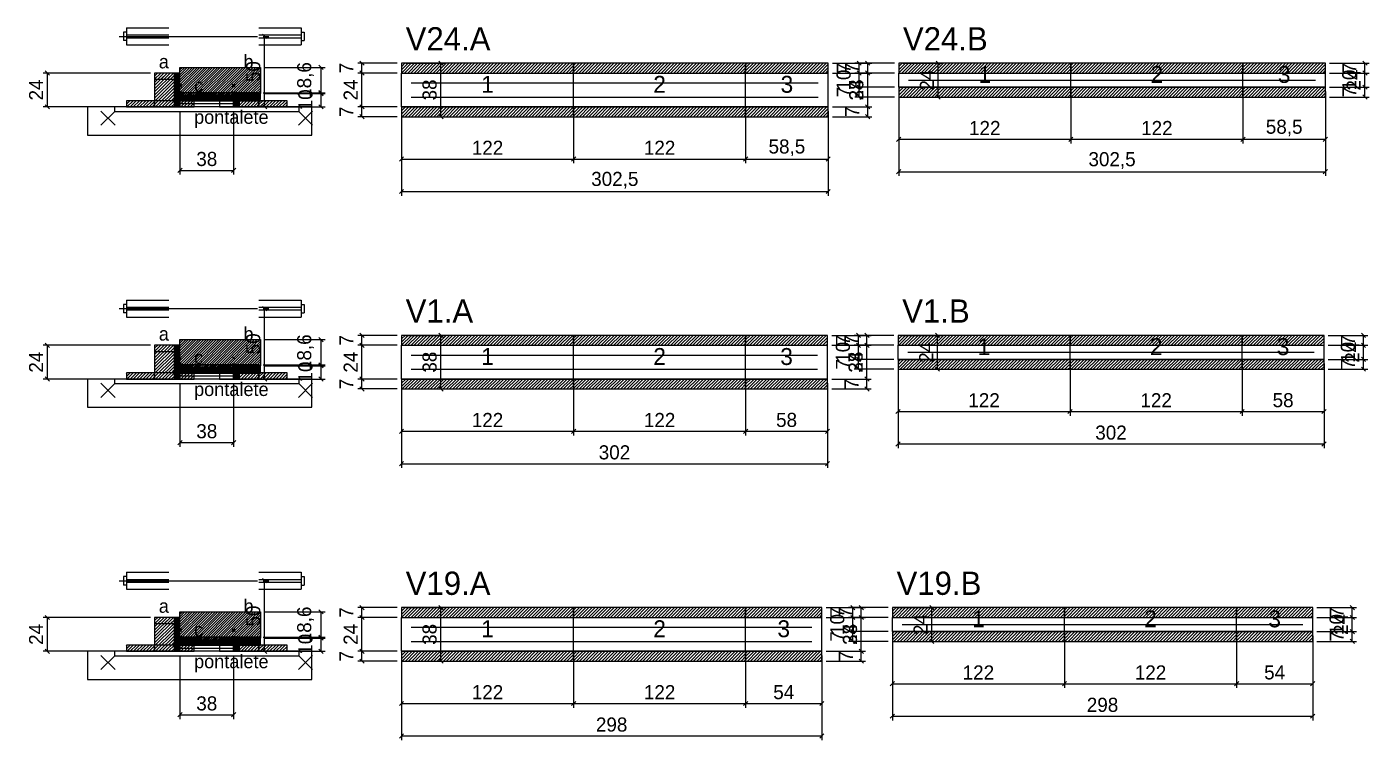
# Model space of a CAD drawing. Extents: x -13000 to 3070, y -7421 to 1552.
# Drawn here: x -69 to 883, y -4719 to -4213 of the extents above; entities that cross this region are included whole.
import ezdxf
from ezdxf.enums import TextEntityAlignment as Align

# ---------------------------------------------------------------- set-up
doc = ezdxf.new("R2010")
doc.units = 0
for name, color, linetype in [('5', 5, 'Continuous'), ('barrote', 126, 'Continuous'), ('CONCRETO', 251, 'Continuous'), ('COTA', 241, 'Continuous'), ('detalhes', 7, 'Continuous'), ('ESTRUTURACAO', 7, 'Continuous'), ('Hachura', 251, 'Continuous'), ('Madeira', 126, 'Continuous'), ('NOMENCLATURA', 7, 'Continuous'), ('Painéis', 200, 'Continuous'), ('presilha', 224, 'Continuous'), ('SARR_2.2x7', 40, 'Continuous'), ('SCO-___-LAJ', 224, 'Continuous'), ('TENSOR', 224, 'Continuous')]:
    doc.layers.add(name, color=color, linetype=linetype)
doc.dimstyles.new('PAINEL', dxfattribs={"dimtxt": 10, "dimasz": 3, "dimexe": 3, "dimexo": 3, "dimgap": 3, "dimtad": 1, "dimblk": 'OBLIQUE', "dimblk1": 'OBLIQUE', "dimcen": 2.5, "dimclrd": 4, "dimclre": 4, "dimclrt": 240, "dimazin": 3, "dimtfac": 1, "dimtmove": 0, "dimatfit": 3})

# ---------------------------------------------------------------- blocks, each defined once
blk = doc.blocks.new('PAR_ESQ')
for p, q in [((-1, -1), (1, 1)), ((-1, 1), (1, -1))]:
    blk.add_line(p, q)
blk = doc.blocks.new('PAR_FUNDO_ESQ')
for p, q in [((-1, -1), (1, 1)), ((-1, 1), (1, -1))]:
    blk.add_line(p, q)
blk = doc.blocks.new('PAR_FUNDO_DIR')
for p, q in [((-1, -1), (1, 1)), ((-1, 1), (1, -1))]:
    blk.add_line(p, q)
blk = doc.blocks.new('par_int_esq')
for p, q in [((-1, -1), (1, 1)), ((-1, 1), (1, -1))]:
    blk.add_line(p, q)
blk = doc.blocks.new('par_int_dir')
for p, q in [((-1, -1), (1, 1)), ((-1, 1), (1, -1))]:
    blk.add_line(p, q)
blk = doc.blocks.new('_OBLIQUE')
at = {"color": 0, "linetype": 'BYBLOCK'}
blk.add_line((-0.5, -0.5), (0.5, 0.5), dxfattribs=at)

msp = doc.modelspace()

# ---------------------------------------------------------------- hatches: boundary and pattern name
at = {"layer": 'COTA'}
h = msp.add_hatch(dxfattribs=at)
h.set_pattern_fill('ANSI31', scale=0.4)
h.paths.add_polyline_path([(40, -4262), (40, -4242), (97, -4242), (97, -4260.6), (78, -4260.6), (78, -4262)])
h = msp.add_hatch(dxfattribs=at)
h.set_pattern_fill('ANSI31', scale=0.5)
h.paths.add_polyline_path([(197, -4246), (319, -4246), (319, -4239), (197, -4239)])
h = msp.add_hatch(dxfattribs=at)
h.set_pattern_fill('ANSI31', scale=0.5)
h.paths.add_polyline_path([(319, -4246), (441, -4246), (441, -4239), (319, -4239)])
h = msp.add_hatch(dxfattribs=at)
h.set_pattern_fill('ANSI31', scale=0.5)
h.paths.add_polyline_path([(441, -4246), (499.5, -4246), (499.5, -4239), (441, -4239)])
h = msp.add_hatch(dxfattribs=at)
h.set_pattern_fill('ANSI31', scale=0.5)
h.paths.add_polyline_path([(549.5, -4246), (671.5, -4246), (671.5, -4239), (549.5, -4239)])
h = msp.add_hatch(dxfattribs=at)
h.set_pattern_fill('ANSI31', scale=0.5)
h.paths.add_polyline_path([(671.5, -4246), (793.5, -4246), (793.5, -4239), (671.5, -4239)])
h = msp.add_hatch(dxfattribs=at)
h.set_pattern_fill('ANSI31', scale=0.5)
h.paths.add_polyline_path([(793.5, -4246), (852, -4246), (852, -4239), (793.5, -4239)])
h = msp.add_hatch(dxfattribs=at)
h.set_pattern_fill('ANSI31', scale=0.5)
h.paths.add_polyline_path([(549.5, -4263), (671.5, -4263), (671.5, -4256), (549.5, -4256)])
h = msp.add_hatch(dxfattribs=at)
h.set_pattern_fill('ANSI31', scale=0.5)
h.paths.add_polyline_path([(671.5, -4263), (793.5, -4263), (793.5, -4256), (671.5, -4256)])
h = msp.add_hatch(dxfattribs=at)
h.set_pattern_fill('ANSI31', scale=0.5)
h.paths.add_polyline_path([(793.5, -4263), (852, -4263), (852, -4256), (793.5, -4256)])
h = msp.add_hatch(dxfattribs=at)
h.set_pattern_fill('ANSI31', scale=0.5)
h.paths.add_polyline_path([(197, -4277), (319, -4277), (319, -4270), (197, -4270)])
h = msp.add_hatch(dxfattribs=at)
h.set_pattern_fill('ANSI31', scale=0.5)
h.paths.add_polyline_path([(319, -4277), (441, -4277), (441, -4270), (319, -4270)])
h = msp.add_hatch(dxfattribs=at)
h.set_pattern_fill('ANSI31', scale=0.5)
h.paths.add_polyline_path([(441, -4277), (499.5, -4277), (499.5, -4270), (441, -4270)])
h = msp.add_hatch(dxfattribs=at)
h.set_pattern_fill('ANSI31', scale=0.5)
h.paths.add_polyline_path([(197, -4439), (319, -4439), (319, -4432), (197, -4432)])
h = msp.add_hatch(dxfattribs=at)
h.set_pattern_fill('ANSI31', scale=0.5)
h.paths.add_polyline_path([(319, -4439), (441, -4439), (441, -4432), (319, -4432)])
h = msp.add_hatch(dxfattribs=at)
h.set_pattern_fill('ANSI31', scale=0.5)
h.paths.add_polyline_path([(441, -4439), (499, -4439), (499, -4432), (441, -4432)])
h = msp.add_hatch(dxfattribs=at)
h.set_pattern_fill('ANSI31', scale=0.5)
h.paths.add_polyline_path([(549, -4439), (671, -4439), (671, -4432), (549, -4432)])
h = msp.add_hatch(dxfattribs=at)
h.set_pattern_fill('ANSI31', scale=0.5)
h.paths.add_polyline_path([(671, -4439), (793, -4439), (793, -4432), (671, -4432)])
h = msp.add_hatch(dxfattribs=at)
h.set_pattern_fill('ANSI31', scale=0.5)
h.paths.add_polyline_path([(793, -4439), (851, -4439), (851, -4432), (793, -4432)])
h = msp.add_hatch(dxfattribs=at)
h.set_pattern_fill('ANSI31', scale=0.4)
h.paths.add_polyline_path([(40, -4455), (40, -4435), (97, -4435), (97, -4453.6), (78, -4453.6), (78, -4455)])
h = msp.add_hatch(dxfattribs=at)
h.set_pattern_fill('ANSI31', scale=0.5)
h.paths.add_polyline_path([(549, -4456), (671, -4456), (671, -4449), (549, -4449)])
h = msp.add_hatch(dxfattribs=at)
h.set_pattern_fill('ANSI31', scale=0.5)
h.paths.add_polyline_path([(671, -4456), (793, -4456), (793, -4449), (671, -4449)])
h = msp.add_hatch(dxfattribs=at)
h.set_pattern_fill('ANSI31', scale=0.5)
h.paths.add_polyline_path([(793, -4456), (851, -4456), (851, -4449), (793, -4449)])
h = msp.add_hatch(dxfattribs=at)
h.set_pattern_fill('ANSI31', scale=0.5)
h.paths.add_polyline_path([(197, -4470), (319, -4470), (319, -4463), (197, -4463)])
h = msp.add_hatch(dxfattribs=at)
h.set_pattern_fill('ANSI31', scale=0.5)
h.paths.add_polyline_path([(319, -4470), (441, -4470), (441, -4463), (319, -4463)])
h = msp.add_hatch(dxfattribs=at)
h.set_pattern_fill('ANSI31', scale=0.5)
h.paths.add_polyline_path([(441, -4470), (499, -4470), (499, -4463), (441, -4463)])
h = msp.add_hatch(dxfattribs=at)
h.set_pattern_fill('ANSI31', scale=0.4)
h.paths.add_polyline_path([(40, -4648), (40, -4628), (97, -4628), (97, -4646.6), (78, -4646.6), (78, -4648)])
h = msp.add_hatch(dxfattribs=at)
h.set_pattern_fill('ANSI31', scale=0.5)
h.paths.add_polyline_path([(197, -4632), (319, -4632), (319, -4625), (197, -4625)])
h = msp.add_hatch(dxfattribs=at)
h.set_pattern_fill('ANSI31', scale=0.5)
h.paths.add_polyline_path([(319, -4632), (441, -4632), (441, -4625), (319, -4625)])
h = msp.add_hatch(dxfattribs=at)
h.set_pattern_fill('ANSI31', scale=0.5)
h.paths.add_polyline_path([(441, -4632), (495, -4632), (495, -4625), (441, -4625)])
h = msp.add_hatch(dxfattribs=at)
h.set_pattern_fill('ANSI31', scale=0.5)
h.paths.add_polyline_path([(545, -4632), (667, -4632), (667, -4625), (545, -4625)])
h = msp.add_hatch(dxfattribs=at)
h.set_pattern_fill('ANSI31', scale=0.5)
h.paths.add_polyline_path([(667, -4632), (789, -4632), (789, -4625), (667, -4625)])
h = msp.add_hatch(dxfattribs=at)
h.set_pattern_fill('ANSI31', scale=0.5)
h.paths.add_polyline_path([(789, -4632), (843, -4632), (843, -4625), (789, -4625)])
h = msp.add_hatch(dxfattribs=at)
h.set_pattern_fill('ANSI31', scale=0.5)
h.paths.add_polyline_path([(545, -4649), (667, -4649), (667, -4642), (545, -4642)])
h = msp.add_hatch(dxfattribs=at)
h.set_pattern_fill('ANSI31', scale=0.5)
h.paths.add_polyline_path([(667, -4649), (789, -4649), (789, -4642), (667, -4642)])
h = msp.add_hatch(dxfattribs=at)
h.set_pattern_fill('ANSI31', scale=0.5)
h.paths.add_polyline_path([(789, -4649), (843, -4649), (843, -4642), (789, -4642)])
h = msp.add_hatch(dxfattribs=at)
h.set_pattern_fill('ANSI31', scale=0.5)
h.paths.add_polyline_path([(197, -4663), (319, -4663), (319, -4656), (197, -4656)])
h = msp.add_hatch(dxfattribs=at)
h.set_pattern_fill('ANSI31', scale=0.5)
h.paths.add_polyline_path([(319, -4663), (441, -4663), (441, -4656), (319, -4656)])
h = msp.add_hatch(dxfattribs=at)
h.set_pattern_fill('ANSI31', scale=0.5)
h.paths.add_polyline_path([(441, -4663), (495, -4663), (495, -4656), (441, -4656)])
at = {"layer": 'Hachura'}
h = msp.add_hatch(dxfattribs=at)
h.set_pattern_fill('ANSI31', scale=0.5)
h.paths.add_polyline_path([(22, -4270), (36, -4270), (36, -4246), (22, -4246)])
h = msp.add_hatch(dxfattribs=at)
h.set_pattern_fill('ANSI31', scale=0.5)
h.paths.add_polyline_path([(22, -4250.4), (36, -4250.4), (36, -4246), (22, -4246)])
h = msp.add_hatch(dxfattribs=at)
h.set_pattern_fill('SOLID')
h.paths.add_polyline_path([(36, -4270), (40, -4270), (40, -4246), (36, -4246)])
h = msp.add_hatch(dxfattribs=at)
h.set_pattern_fill('SOLID')
h.paths.add_polyline_path([(40, -4265.6), (78, -4265.6), (78, -4262), (40, -4262)])
h = msp.add_hatch(dxfattribs=at)
h.set_pattern_fill('SOLID')
h.paths.add_polyline_path([(78, -4270), (82, -4270), (82, -4260), (78, -4260)])
h = msp.add_hatch(dxfattribs=at)
h.set_pattern_fill('SOLID')
h.paths.add_polyline_path([(78, -4260), (97, -4260), (97, -4266), (78, -4266)])
h = msp.add_hatch(dxfattribs=at)
h.set_pattern_fill('ANSI31', scale=0.5)
h.paths.add_polyline_path([(82, -4270), (96, -4270), (96, -4260), (82, -4260)])
h = msp.add_hatch(dxfattribs=at)
h.set_pattern_fill('ANSI31', scale=0.5)
h.paths.add_polyline_path([(82, -4264.4), (96, -4264.4), (96, -4260), (82, -4260)])
h = msp.add_hatch(dxfattribs=at)
h.set_pattern_fill('ANSI31', scale=0.5)
h.paths.add_polyline_path([(2, -4270), (22, -4270), (22, -4265.6), (2, -4265.6)])
h = msp.add_hatch(dxfattribs=at)
h.set_pattern_fill('ANSI31', scale=0.5)
h.paths.add_polyline_path([(40, -4270), (50, -4270), (50, -4265.6), (40, -4265.6)])
h = msp.add_hatch(dxfattribs=at)
h.set_pattern_fill('ANSI31', scale=0.5)
h.paths.add_polyline_path([(96, -4270), (116, -4270), (116, -4265.6), (96, -4265.6)])
h = msp.add_hatch(dxfattribs=at)
h.set_pattern_fill('ANSI31', scale=0.5)
h.paths.add_polyline_path([(22, -4463), (36, -4463), (36, -4439), (22, -4439)])
h = msp.add_hatch(dxfattribs=at)
h.set_pattern_fill('ANSI31', scale=0.5)
h.paths.add_polyline_path([(22, -4443.4), (36, -4443.4), (36, -4439), (22, -4439)])
h = msp.add_hatch(dxfattribs=at)
h.set_pattern_fill('SOLID')
h.paths.add_polyline_path([(36, -4463), (40, -4463), (40, -4439), (36, -4439)])
h = msp.add_hatch(dxfattribs=at)
h.set_pattern_fill('SOLID')
h.paths.add_polyline_path([(78, -4463), (82, -4463), (82, -4453), (78, -4453)])
h = msp.add_hatch(dxfattribs=at)
h.set_pattern_fill('SOLID')
h.paths.add_polyline_path([(78, -4453), (97, -4453), (97, -4459), (78, -4459)])
h = msp.add_hatch(dxfattribs=at)
h.set_pattern_fill('ANSI31', scale=0.5)
h.paths.add_polyline_path([(82, -4463), (96, -4463), (96, -4453), (82, -4453)])
h = msp.add_hatch(dxfattribs=at)
h.set_pattern_fill('ANSI31', scale=0.5)
h.paths.add_polyline_path([(82, -4457.4), (96, -4457.4), (96, -4453), (82, -4453)])
h = msp.add_hatch(dxfattribs=at)
h.set_pattern_fill('ANSI31', scale=0.5)
h.paths.add_polyline_path([(2, -4463), (22, -4463), (22, -4458.6), (2, -4458.6)])
h = msp.add_hatch(dxfattribs=at)
h.set_pattern_fill('SOLID')
h.paths.add_polyline_path([(40, -4458.6), (78, -4458.6), (78, -4455), (40, -4455)])
h = msp.add_hatch(dxfattribs=at)
h.set_pattern_fill('ANSI31', scale=0.5)
h.paths.add_polyline_path([(40, -4463), (50, -4463), (50, -4458.6), (40, -4458.6)])
h = msp.add_hatch(dxfattribs=at)
h.set_pattern_fill('ANSI31', scale=0.5)
h.paths.add_polyline_path([(96, -4463), (116, -4463), (116, -4458.6), (96, -4458.6)])
h = msp.add_hatch(dxfattribs=at)
h.set_pattern_fill('ANSI31', scale=0.5)
h.paths.add_polyline_path([(22, -4656), (36, -4656), (36, -4632), (22, -4632)])
h = msp.add_hatch(dxfattribs=at)
h.set_pattern_fill('ANSI31', scale=0.5)
h.paths.add_polyline_path([(22, -4636.4), (36, -4636.4), (36, -4632), (22, -4632)])
h = msp.add_hatch(dxfattribs=at)
h.set_pattern_fill('SOLID')
h.paths.add_polyline_path([(36, -4656), (40, -4656), (40, -4632), (36, -4632)])
h = msp.add_hatch(dxfattribs=at)
h.set_pattern_fill('ANSI31', scale=0.5)
h.paths.add_polyline_path([(2, -4656), (22, -4656), (22, -4651.6), (2, -4651.6)])
h = msp.add_hatch(dxfattribs=at)
h.set_pattern_fill('SOLID')
h.paths.add_polyline_path([(40, -4651.6), (78, -4651.6), (78, -4648), (40, -4648)])
h = msp.add_hatch(dxfattribs=at)
h.set_pattern_fill('ANSI31', scale=0.5)
h.paths.add_polyline_path([(40, -4656), (50, -4656), (50, -4651.6), (40, -4651.6)])
h = msp.add_hatch(dxfattribs=at)
h.set_pattern_fill('SOLID')
h.paths.add_polyline_path([(78, -4656), (82, -4656), (82, -4646), (78, -4646)])
h = msp.add_hatch(dxfattribs=at)
h.set_pattern_fill('SOLID')
h.paths.add_polyline_path([(78, -4646), (97, -4646), (97, -4652), (78, -4652)])
h = msp.add_hatch(dxfattribs=at)
h.set_pattern_fill('ANSI31', scale=0.5)
h.paths.add_polyline_path([(82, -4656), (96, -4656), (96, -4646), (82, -4646)])
h = msp.add_hatch(dxfattribs=at)
h.set_pattern_fill('ANSI31', scale=0.5)
h.paths.add_polyline_path([(82, -4650.4), (96, -4650.4), (96, -4646), (82, -4646)])
h = msp.add_hatch(dxfattribs=at)
h.set_pattern_fill('ANSI31', scale=0.5)
h.paths.add_polyline_path([(96, -4656), (116, -4656), (116, -4651.6), (96, -4651.6)])
at = {"layer": 'HACHURACONCRETO'}
h = msp.add_hatch(dxfattribs=at)
h.set_pattern_fill('ANSI31', scale=0.3)
h.paths.add_polyline_path([(40, -4265.6), (78, -4265.6), (78, -4260), (40, -4260)])
h = msp.add_hatch(dxfattribs=at)
h.set_pattern_fill('ANSI31', scale=0.3)
h.paths.add_polyline_path([(40, -4458.6), (78, -4458.6), (78, -4453), (40, -4453)])
h = msp.add_hatch(dxfattribs=at)
h.set_pattern_fill('ANSI31', scale=0.3)
h.paths.add_polyline_path([(40, -4651.6), (78, -4651.6), (78, -4646), (40, -4646)])

# ---------------------------------------------------------------- linework, layer by layer
for p, q in [((2, -4214), (32, -4214)), ((2, -4214), (2, -4226)), ((96, -4214), (126, -4214)), ((126, -4214), (126, -4226)), ((0, -4217), (0, -4223)), ((2, -4217), (0, -4217)), ((2, -4223), (0, -4223)), ((2, -4219), (32, -4219)), ((2, -4221), (32, -4221)), ((96, -4219), (126, -4219)), ((96, -4221), (126, -4221)), ((126, -4217), (128, -4217)), ((126, -4223), (128, -4223)), ((128, -4217), (128, -4223)), ((2, -4226), (32, -4226)), ((96, -4226), (126, -4226)), ((0, -4410), (0, -4416)), ((2, -4410), (0, -4410)), ((2, -4407), (32, -4407)), ((2, -4407), (2, -4419)), ((2, -4412), (32, -4412)), ((2, -4414), (32, -4414)), ((96, -4407), (126, -4407)), ((96, -4412), (126, -4412)), ((96, -4414), (126, -4414)), ((126, -4407), (126, -4419)), ((126, -4410), (128, -4410)), ((128, -4410), (128, -4416)), ((2, -4416), (0, -4416)), ((2, -4419), (32, -4419)), ((96, -4419), (126, -4419)), ((126, -4416), (128, -4416)), ((0, -4603), (0, -4609)), ((2, -4603), (0, -4603)), ((2, -4600), (32, -4600)), ((2, -4600), (2, -4612)), ((2, -4605), (32, -4605)), ((96, -4600), (126, -4600)), ((96, -4605), (126, -4605)), ((126, -4600), (126, -4612)), ((126, -4603), (128, -4603)), ((128, -4603), (128, -4609)), ((2, -4609), (0, -4609)), ((2, -4607), (32, -4607)), ((2, -4612), (32, -4612)), ((96, -4607), (126, -4607)), ((96, -4612), (126, -4612)), ((126, -4609), (128, -4609))]:
    msp.add_line(p, q)
at = {"layer": 'BARRA_ANCORAGEM'}
for p, q in [((40, -4262.3), (78, -4262.3)), ((40, -4264.3), (40, -4262.3)), ((78, -4264.3), (78, -4262.3)), ((40, -4264.3), (78, -4264.3)), ((40, -4265.7), (78, -4265.7)), ((40, -4267.7), (40, -4265.7)), ((40, -4267.7), (78, -4267.7)), ((78, -4267.7), (78, -4265.7)), ((40, -4455.3), (78, -4455.3)), ((40, -4457.3), (40, -4455.3)), ((40, -4457.3), (78, -4457.3)), ((40, -4458.7), (78, -4458.7)), ((40, -4460.7), (40, -4458.7)), ((40, -4460.7), (78, -4460.7)), ((78, -4457.3), (78, -4455.3)), ((78, -4460.7), (78, -4458.7)), ((40, -4648.3), (78, -4648.3)), ((40, -4650.3), (40, -4648.3)), ((40, -4650.3), (78, -4650.3)), ((40, -4651.7), (78, -4651.7)), ((40, -4653.7), (40, -4651.7)), ((78, -4650.3), (78, -4648.3)), ((78, -4653.7), (78, -4651.7)), ((40, -4653.7), (78, -4653.7))]:
    msp.add_line(p, q, dxfattribs=at)
at = {"layer": 'barrote'}
for points in [[(-25.5, -4290), (133.5, -4290), (133.5, -4270), (-25.5, -4270)], [(-25.5, -4483), (133.5, -4483), (133.5, -4463), (-25.5, -4463)], [(-25.5, -4676), (133.5, -4676), (133.5, -4656), (-25.5, -4656)]]:
    msp.add_lwpolyline(points, close=True, dxfattribs=at)
at = {"layer": 'CONCRETO'}
for points in [[(40, -4262), (40, -4242), (97, -4242), (97, -4260.6), (78, -4260.6), (78, -4262)], [(40, -4455), (40, -4435), (97, -4435), (97, -4453.6), (78, -4453.6), (78, -4455)], [(40, -4648), (40, -4628), (97, -4628), (97, -4646.6), (78, -4646.6), (78, -4648)]]:
    msp.add_lwpolyline(points, close=True, dxfattribs=at)
at = {"layer": 'HACHURACONCRETO'}
for points in [[(40, -4265.6), (78, -4265.6), (78, -4260), (40, -4260)], [(40, -4458.6), (78, -4458.6), (78, -4453), (40, -4453)], [(40, -4651.6), (78, -4651.6), (78, -4646), (40, -4646)]]:
    msp.add_lwpolyline(points, close=True, dxfattribs=at)
at = {"layer": 'Madeira'}
for points in [[(22, -4270), (36, -4270), (36, -4246), (22, -4246)], [(22, -4250.4), (36, -4250.4), (36, -4246), (22, -4246)], [(82, -4270), (96, -4270), (96, -4260), (82, -4260)], [(82, -4264.4), (96, -4264.4), (96, -4260), (82, -4260)], [(2, -4270), (22, -4270), (22, -4265.6), (2, -4265.6)], [(22, -4270), (36, -4270), (36, -4265.6), (22, -4265.6)], [(40, -4270), (50, -4270), (50, -4265.6), (40, -4265.6)], [(68, -4270), (78, -4270), (78, -4265.6), (68, -4265.6)], [(96, -4270), (116, -4270), (116, -4265.6), (96, -4265.6)], [(22, -4463), (36, -4463), (36, -4439), (22, -4439)], [(22, -4443.4), (36, -4443.4), (36, -4439), (22, -4439)], [(82, -4463), (96, -4463), (96, -4453), (82, -4453)], [(82, -4457.4), (96, -4457.4), (96, -4453), (82, -4453)], [(2, -4463), (22, -4463), (22, -4458.6), (2, -4458.6)], [(22, -4463), (36, -4463), (36, -4458.6), (22, -4458.6)], [(40, -4463), (50, -4463), (50, -4458.6), (40, -4458.6)], [(68, -4463), (78, -4463), (78, -4458.6), (68, -4458.6)], [(96, -4463), (116, -4463), (116, -4458.6), (96, -4458.6)], [(22, -4656), (36, -4656), (36, -4632), (22, -4632)], [(22, -4636.4), (36, -4636.4), (36, -4632), (22, -4632)], [(2, -4656), (22, -4656), (22, -4651.6), (2, -4651.6)], [(22, -4656), (36, -4656), (36, -4651.6), (22, -4651.6)], [(40, -4656), (50, -4656), (50, -4651.6), (40, -4651.6)], [(68, -4656), (78, -4656), (78, -4651.6), (68, -4651.6)], [(82, -4656), (96, -4656), (96, -4646), (82, -4646)], [(82, -4650.4), (96, -4650.4), (96, -4646), (82, -4646)], [(96, -4656), (116, -4656), (116, -4651.6), (96, -4651.6)]]:
    msp.add_lwpolyline(points, close=True, dxfattribs=at)
at = {"layer": 'Painéis'}
for p, q in [((197, -4246), (319, -4246)), ((197, -4270), (197, -4246)), ((319, -4270), (319, -4246)), ((319, -4270), (319, -4246)), ((319, -4246), (441, -4246)), ((319, -4270), (319, -4246)), ((441, -4270), (441, -4246)), ((441, -4270), (441, -4246)), ((441, -4246), (499.5, -4246)), ((441, -4270), (441, -4246)), ((499.5, -4270), (499.5, -4246)), ((549.5, -4246), (671.5, -4246)), ((549.5, -4256), (549.5, -4246)), ((671.5, -4256), (671.5, -4246)), ((671.5, -4256), (671.5, -4246)), ((671.5, -4246), (793.5, -4246)), ((671.5, -4256), (671.5, -4246)), ((793.5, -4256), (793.5, -4246)), ((793.5, -4256), (793.5, -4246)), ((793.5, -4246), (852, -4246)), ((793.5, -4256), (793.5, -4246)), ((852, -4256), (852, -4246)), ((549.5, -4256), (671.5, -4256)), ((671.5, -4256), (793.5, -4256)), ((793.5, -4256), (852, -4256)), ((197, -4270), (319, -4270)), ((319, -4270), (441, -4270)), ((441, -4270), (499.5, -4270)), ((197, -4439), (319, -4439)), ((197, -4463), (197, -4439)), ((319, -4463), (319, -4439)), ((319, -4463), (319, -4439)), ((319, -4439), (441, -4439)), ((319, -4463), (319, -4439)), ((441, -4463), (441, -4439)), ((441, -4463), (441, -4439)), ((441, -4439), (499, -4439)), ((441, -4463), (441, -4439)), ((499, -4463), (499, -4439)), ((549, -4439), (671, -4439)), ((549, -4449), (549, -4439)), ((671, -4449), (671, -4439)), ((671, -4449), (671, -4439)), ((671, -4439), (793, -4439)), ((671, -4449), (671, -4439)), ((793, -4449), (793, -4439)), ((793, -4449), (793, -4439)), ((793, -4439), (851, -4439)), ((793, -4449), (793, -4439)), ((851, -4449), (851, -4439)), ((549, -4449), (671, -4449)), ((671, -4449), (793, -4449)), ((793, -4449), (851, -4449)), ((197, -4463), (319, -4463)), ((319, -4463), (441, -4463)), ((441, -4463), (499, -4463)), ((197, -4632), (319, -4632)), ((197, -4656), (197, -4632)), ((319, -4656), (319, -4632)), ((319, -4656), (319, -4632)), ((319, -4632), (441, -4632)), ((319, -4656), (319, -4632)), ((441, -4656), (441, -4632)), ((441, -4656), (441, -4632)), ((441, -4632), (495, -4632)), ((441, -4656), (441, -4632)), ((495, -4656), (495, -4632)), ((545, -4632), (667, -4632)), ((545, -4642), (545, -4632)), ((667, -4642), (667, -4632)), ((667, -4642), (667, -4632)), ((667, -4632), (789, -4632)), ((667, -4642), (667, -4632)), ((789, -4642), (789, -4632)), ((789, -4642), (789, -4632)), ((789, -4632), (843, -4632)), ((789, -4642), (789, -4632)), ((843, -4642), (843, -4632)), ((545, -4642), (667, -4642)), ((667, -4642), (789, -4642)), ((789, -4642), (843, -4642)), ((197, -4656), (319, -4656)), ((319, -4656), (441, -4656)), ((441, -4656), (495, -4656))]:
    msp.add_line(p, q, dxfattribs=at)
for points in [[(36, -4270), (40, -4270), (40, -4246), (36, -4246)], [(40, -4265.6), (78, -4265.6), (78, -4262), (40, -4262)], [(78, -4270), (82, -4270), (82, -4260), (78, -4260)], [(78, -4260), (97, -4260), (97, -4260.6), (78, -4260.6)], [(36, -4463), (40, -4463), (40, -4439), (36, -4439)], [(78, -4463), (82, -4463), (82, -4453), (78, -4453)], [(78, -4453), (97, -4453), (97, -4453.6), (78, -4453.6)], [(40, -4458.6), (78, -4458.6), (78, -4455), (40, -4455)], [(36, -4656), (40, -4656), (40, -4632), (36, -4632)], [(40, -4651.6), (78, -4651.6), (78, -4648), (40, -4648)], [(78, -4656), (82, -4656), (82, -4646), (78, -4646)], [(78, -4646), (97, -4646), (97, -4646.6), (78, -4646.6)]]:
    msp.add_lwpolyline(points, close=True, dxfattribs=at)
at = {"layer": 'presilha'}
for p, q in [((-16, -4283), (-6, -4273)), ((-16, -4273), (-6, -4283)), ((124, -4283), (134, -4273)), ((124, -4273), (134, -4283)), ((-16, -4476), (-6, -4466)), ((-16, -4466), (-6, -4476)), ((124, -4476), (134, -4466)), ((124, -4466), (134, -4476)), ((-16, -4669), (-6, -4659)), ((-16, -4659), (-6, -4669)), ((124, -4669), (134, -4659)), ((124, -4659), (134, -4669))]:
    msp.add_line(p, q, dxfattribs=at)
at = {"layer": 'SARR_2.2x7'}
for points in [[(204, -4253), (319, -4253)], [(204, -4253), (319, -4253)], [(319, -4253), (441, -4253)], [(319, -4253), (441, -4253)], [(441, -4253), (492.5, -4253)], [(441, -4253), (492.5, -4253)], [(556.5, -4251), (671.5, -4251)], [(556.5, -4251), (671.5, -4251)], [(671.5, -4251), (793.5, -4251)], [(671.5, -4251), (793.5, -4251)], [(793.5, -4251), (845, -4251)], [(793.5, -4251), (845, -4251)], [(204, -4263), (319, -4263)], [(204, -4263), (319, -4263)], [(319, -4263), (441, -4263)], [(319, -4263), (441, -4263)], [(441, -4263), (492.5, -4263)], [(441, -4263), (492.5, -4263)], [(204, -4446), (319, -4446)], [(204, -4446), (319, -4446)], [(319, -4446), (441, -4446)], [(319, -4446), (441, -4446)], [(441, -4446), (492, -4446)], [(441, -4446), (492, -4446)], [(556, -4444), (671, -4444)], [(556, -4444), (671, -4444)], [(671, -4444), (793, -4444)], [(671, -4444), (793, -4444)], [(793, -4444), (844, -4444)], [(793, -4444), (844, -4444)], [(204, -4456), (319, -4456)], [(204, -4456), (319, -4456)], [(319, -4456), (441, -4456)], [(319, -4456), (441, -4456)], [(441, -4456), (492, -4456)], [(441, -4456), (492, -4456)], [(204, -4639), (319, -4639)], [(204, -4639), (319, -4639)], [(319, -4639), (441, -4639)], [(319, -4639), (441, -4639)], [(441, -4639), (488, -4639)], [(441, -4639), (488, -4639)], [(552, -4637), (667, -4637)], [(552, -4637), (667, -4637)], [(667, -4637), (789, -4637)], [(667, -4637), (789, -4637)], [(789, -4637), (836, -4637)], [(789, -4637), (836, -4637)], [(204, -4649), (319, -4649)], [(204, -4649), (319, -4649)], [(319, -4649), (441, -4649)], [(319, -4649), (441, -4649)], [(441, -4649), (488, -4649)], [(441, -4649), (488, -4649)]]:
    msp.add_lwpolyline(points, dxfattribs=at)
at = {"layer": 'SARRAFO_2_2X7'}
for p, q in [((36, -4250.8), (40, -4250.8)), ((36, -4255.2), (36, -4250.8)), ((36, -4253), (40, -4253)), ((40, -4255.2), (40, -4250.8)), ((36, -4255.2), (40, -4255.2)), ((36, -4260.8), (40, -4260.8)), ((36, -4265.2), (36, -4260.8)), ((40, -4265.2), (40, -4260.8)), ((78, -4262.8), (82, -4262.8)), ((78, -4267.2), (78, -4262.8)), ((82, -4267.2), (82, -4262.8)), ((36, -4263), (40, -4263)), ((36, -4265.2), (40, -4265.2)), ((78, -4265), (82, -4265)), ((78, -4267.2), (82, -4267.2)), ((36, -4443.8), (40, -4443.8)), ((36, -4448.2), (36, -4443.8)), ((36, -4446), (40, -4446)), ((36, -4448.2), (40, -4448.2)), ((40, -4448.2), (40, -4443.8)), ((36, -4453.8), (40, -4453.8)), ((36, -4458.2), (36, -4453.8)), ((36, -4456), (40, -4456)), ((36, -4458.2), (40, -4458.2)), ((40, -4458.2), (40, -4453.8)), ((78, -4455.8), (82, -4455.8)), ((78, -4460.2), (78, -4455.8)), ((78, -4458), (82, -4458)), ((78, -4460.2), (82, -4460.2)), ((82, -4460.2), (82, -4455.8)), ((36, -4636.8), (40, -4636.8)), ((36, -4641.2), (36, -4636.8)), ((36, -4639), (40, -4639)), ((36, -4641.2), (40, -4641.2)), ((40, -4641.2), (40, -4636.8)), ((36, -4646.8), (40, -4646.8)), ((36, -4651.2), (36, -4646.8)), ((36, -4649), (40, -4649)), ((36, -4651.2), (40, -4651.2)), ((40, -4651.2), (40, -4646.8)), ((78, -4648.8), (82, -4648.8)), ((78, -4653.2), (78, -4648.8)), ((78, -4651), (82, -4651)), ((82, -4653.2), (82, -4648.8)), ((78, -4653.2), (82, -4653.2))]:
    msp.add_line(p, q, dxfattribs=at)
at = {"layer": 'SCO-___-LAJ'}
for points in [[(197, -4246), (319, -4246), (319, -4239), (197, -4239)], [(319, -4246), (441, -4246), (441, -4239), (319, -4239)], [(441, -4246), (499.5, -4246), (499.5, -4239), (441, -4239)], [(549.5, -4246), (671.5, -4246), (671.5, -4239), (549.5, -4239)], [(671.5, -4246), (793.5, -4246), (793.5, -4239), (671.5, -4239)], [(793.5, -4246), (852, -4246), (852, -4239), (793.5, -4239)], [(549.5, -4263), (671.5, -4263), (671.5, -4256), (549.5, -4256)], [(671.5, -4263), (793.5, -4263), (793.5, -4256), (671.5, -4256)], [(793.5, -4263), (852, -4263), (852, -4256), (793.5, -4256)], [(-6.5, -4273.2), (124.5, -4273.2), (124.5, -4270), (-6.5, -4270)], [(197, -4277), (319, -4277), (319, -4270), (197, -4270)], [(319, -4277), (441, -4277), (441, -4270), (319, -4270)], [(441, -4277), (499.5, -4277), (499.5, -4270), (441, -4270)], [(197, -4439), (319, -4439), (319, -4432), (197, -4432)], [(319, -4439), (441, -4439), (441, -4432), (319, -4432)], [(441, -4439), (499, -4439), (499, -4432), (441, -4432)], [(549, -4439), (671, -4439), (671, -4432), (549, -4432)], [(671, -4439), (793, -4439), (793, -4432), (671, -4432)], [(793, -4439), (851, -4439), (851, -4432), (793, -4432)], [(549, -4456), (671, -4456), (671, -4449), (549, -4449)], [(671, -4456), (793, -4456), (793, -4449), (671, -4449)], [(793, -4456), (851, -4456), (851, -4449), (793, -4449)], [(-6.5, -4466.2), (124.5, -4466.2), (124.5, -4463), (-6.5, -4463)], [(197, -4470), (319, -4470), (319, -4463), (197, -4463)], [(319, -4470), (441, -4470), (441, -4463), (319, -4463)], [(441, -4470), (499, -4470), (499, -4463), (441, -4463)], [(197, -4632), (319, -4632), (319, -4625), (197, -4625)], [(319, -4632), (441, -4632), (441, -4625), (319, -4625)], [(441, -4632), (495, -4632), (495, -4625), (441, -4625)], [(545, -4632), (667, -4632), (667, -4625), (545, -4625)], [(667, -4632), (789, -4632), (789, -4625), (667, -4625)], [(789, -4632), (843, -4632), (843, -4625), (789, -4625)], [(545, -4649), (667, -4649), (667, -4642), (545, -4642)], [(667, -4649), (789, -4649), (789, -4642), (667, -4642)], [(789, -4649), (843, -4649), (843, -4642), (789, -4642)], [(-6.5, -4659.2), (124.5, -4659.2), (124.5, -4656), (-6.5, -4656)], [(197, -4663), (319, -4663), (319, -4656), (197, -4656)], [(319, -4663), (441, -4663), (441, -4656), (319, -4656)], [(441, -4663), (495, -4663), (495, -4656), (441, -4656)]]:
    msp.add_lwpolyline(points, close=True, dxfattribs=at)
at = {"layer": 'TENSOR'}
for p, q in [((-3, -4220), (95, -4220)), ((-3, -4413), (95, -4413)), ((-3, -4606), (95, -4606))]:
    msp.add_line(p, q, dxfattribs=at)

# ---------------------------------------------------------------- block references
at = {"layer": 'Painéis'}
for name, p in [('par_int_esq', (40, -4255)), ('PAR_FUNDO_ESQ', (40, -4260)), ('par_int_dir', (78, -4255)), ('PAR_FUNDO_DIR', (78, -4260)), ('PAR_ESQ', (36, -4265)), ('par_int_esq', (40, -4448)), ('PAR_FUNDO_ESQ', (40, -4453)), ('par_int_dir', (78, -4448)), ('PAR_FUNDO_DIR', (78, -4453)), ('PAR_ESQ', (36, -4458)), ('par_int_esq', (40, -4641)), ('par_int_dir', (78, -4641)), ('PAR_ESQ', (36, -4651)), ('PAR_FUNDO_ESQ', (40, -4646)), ('PAR_FUNDO_DIR', (78, -4646))]:
    msp.add_blockref(name, p, dxfattribs=at)

# ---------------------------------------------------------------- texts
at = {"layer": '5'}
for s, p in [('1', (610.5, -4247)), ('2', (732.5, -4247)), ('3', (822.75, -4247)), ('1', (258, -4254)), ('2', (380, -4254)), ('3', (470.25, -4254)), ('1', (610, -4440)), ('2', (732, -4440)), ('3', (822, -4440)), ('1', (258, -4447)), ('2', (380, -4447)), ('3', (470, -4447)), ('1', (258, -4640)), ('2', (380, -4640)), ('3', (468, -4640)), ('1', (606, -4633)), ('2', (728, -4633)), ('3', (816, -4633))]:
    msp.add_text(s, height=12, dxfattribs=at).set_placement(p, align=Align.MIDDLE_CENTER)
at = {"layer": 'detalhes'}
for s, p in [('b', (85, -4242.7)), ('a', (25, -4242.7)), ('c', (50, -4259.5)), ('a', (25, -4435.7)), ('b', (85, -4435.7)), ('c', (50, -4452.5)), ('a', (25, -4628.7)), ('b', (85, -4628.7)), ('c', (50, -4645.5))]:
    msp.add_text(s, height=9.6, dxfattribs=at).set_placement(p)
at = {"layer": 'ESTRUTURACAO'}
for p in [(50, -4282), (50, -4475), (50, -4668)]:
    msp.add_text('pontalete', height=9.6, dxfattribs=at).set_placement(p)
at = {"layer": 'NOMENCLATURA'}
for s, p in [('V24.A', (200, -4230)), ('V24.B', (552.5, -4230)), ('V1.A', (200, -4423)), ('V1.B', (552, -4423)), ('V19.A', (200, -4616)), ('V19.B', (548, -4616))]:
    msp.add_text(s, height=16.5, dxfattribs=at).set_placement(p)

# ---------------------------------------------------------------- dimensions: what is measured, and where the dimension line sits
at = {"layer": 'COTA'}
for base, p1, p2 in [((100, -4270), (96, -4270), (96, -4220)), ((140, -4260.6), (97, -4260.6), (97, -4242)), ((169, -4246), (197, -4246), (197, -4239)), ((225, -4277), (197, -4277), (197, -4239)), ((527.5, -4277), (499.5, -4277), (499.5, -4239)), ((527.5, -4246), (499.5, -4246), (499.5, -4239)), ((521.5, -4246), (549.5, -4246), (549.5, -4239)), ((521.5, -4256), (549.5, -4256), (549.5, -4246)), ((577.5, -4263), (549.5, -4263), (549.5, -4239)), ((880, -4263), (852, -4263), (852, -4239)), ((880, -4246), (852, -4246), (852, -4239)), ((880, -4256), (852, -4256), (852, -4246)), ((-54, -4270), (2, -4270), (22, -4246)), ((169, -4270), (197, -4270), (197, -4246)), ((527.5, -4270), (499.5, -4270), (499.5, -4246)), ((140, -4270), (96, -4270), (96, -4260)), ((521.5, -4263), (549.5, -4263), (549.5, -4256)), ((880, -4263), (852, -4263), (852, -4256)), ((169, -4277), (197, -4277), (197, -4270)), ((527.5, -4277), (499.5, -4277), (499.5, -4270)), ((100, -4463), (96, -4463), (96, -4413)), ((140, -4453.6), (97, -4453.6), (97, -4435)), ((169, -4439), (197, -4439), (197, -4432)), ((225, -4470), (197, -4470), (197, -4432)), ((527, -4470), (499, -4470), (499, -4432)), ((527, -4439), (499, -4439), (499, -4432)), ((521, -4439), (549, -4439), (549, -4432)), ((577, -4456), (549, -4456), (549, -4432)), ((879, -4456), (851, -4456), (851, -4432)), ((879, -4439), (851, -4439), (851, -4432)), ((-54, -4463), (2, -4463), (22, -4439)), ((169, -4463), (197, -4463), (197, -4439)), ((527, -4463), (499, -4463), (499, -4439)), ((521, -4449), (549, -4449), (549, -4439)), ((879, -4449), (851, -4449), (851, -4439)), ((140, -4463), (96, -4463), (96, -4453)), ((521, -4456), (549, -4456), (549, -4449)), ((879, -4456), (851, -4456), (851, -4449)), ((169, -4470), (197, -4470), (197, -4463)), ((527, -4470), (499, -4470), (499, -4463)), ((100, -4656), (96, -4656), (96, -4606)), ((140, -4646.6), (97, -4646.6), (97, -4628)), ((169, -4632), (197, -4632), (197, -4625)), ((225, -4663), (197, -4663), (197, -4625)), ((523, -4663), (495, -4663), (495, -4625)), ((523, -4632), (495, -4632), (495, -4625)), ((517, -4632), (545, -4632), (545, -4625)), ((573, -4649), (545, -4649), (545, -4625)), ((871, -4649), (843, -4649), (843, -4625)), ((871, -4632), (843, -4632), (843, -4625)), ((-54, -4656), (2, -4656), (22, -4632)), ((169, -4656), (197, -4656), (197, -4632)), ((523, -4656), (495, -4656), (495, -4632)), ((517, -4642), (545, -4642), (545, -4632)), ((871, -4642), (843, -4642), (843, -4632)), ((140, -4656), (96, -4656), (96, -4646)), ((517, -4649), (545, -4649), (545, -4642)), ((871, -4649), (843, -4649), (843, -4642)), ((169, -4663), (197, -4663), (197, -4656)), ((523, -4663), (495, -4663), (495, -4656))]:
    msp.add_linear_dim(base=base, p1=p1, p2=p2, angle=90, dimstyle='PAINEL', dxfattribs=at).render()
for base, p1, p2 in [((549.5, -4293), (549.5, -4256), (671.5, -4256)), ((549.5, -4316), (549.5, -4256), (852, -4256)), ((671.5, -4293), (671.5, -4256), (793.5, -4256)), ((793.5, -4293), (793.5, -4256), (852, -4256)), ((40, -4315), (40, -4270), (78, -4270)), ((197, -4307), (197, -4270), (319, -4270)), ((197, -4330), (197, -4270), (499.5, -4270)), ((319, -4307), (319, -4270), (441, -4270)), ((441, -4307), (441, -4270), (499.5, -4270)), ((549, -4486), (549, -4449), (671, -4449)), ((549, -4509), (549, -4449), (851, -4449)), ((671, -4486), (671, -4449), (793, -4449)), ((793, -4486), (793, -4449), (851, -4449)), ((40, -4508), (40, -4463), (78, -4463)), ((197, -4500), (197, -4463), (319, -4463)), ((197, -4523), (197, -4463), (499, -4463)), ((319, -4500), (319, -4463), (441, -4463)), ((441, -4500), (441, -4463), (499, -4463)), ((545, -4679), (545, -4642), (667, -4642)), ((545, -4702), (545, -4642), (843, -4642)), ((667, -4679), (667, -4642), (789, -4642)), ((789, -4679), (789, -4642), (843, -4642)), ((40, -4701), (40, -4656), (78, -4656)), ((197, -4693), (197, -4656), (319, -4656)), ((197, -4716), (197, -4656), (495, -4656)), ((319, -4693), (319, -4656), (441, -4656)), ((441, -4693), (441, -4656), (495, -4656))]:
    msp.add_linear_dim(base=base, p1=p1, p2=p2, dimstyle='PAINEL', dxfattribs=at).render()

doc.saveas('drawing.dxf')
